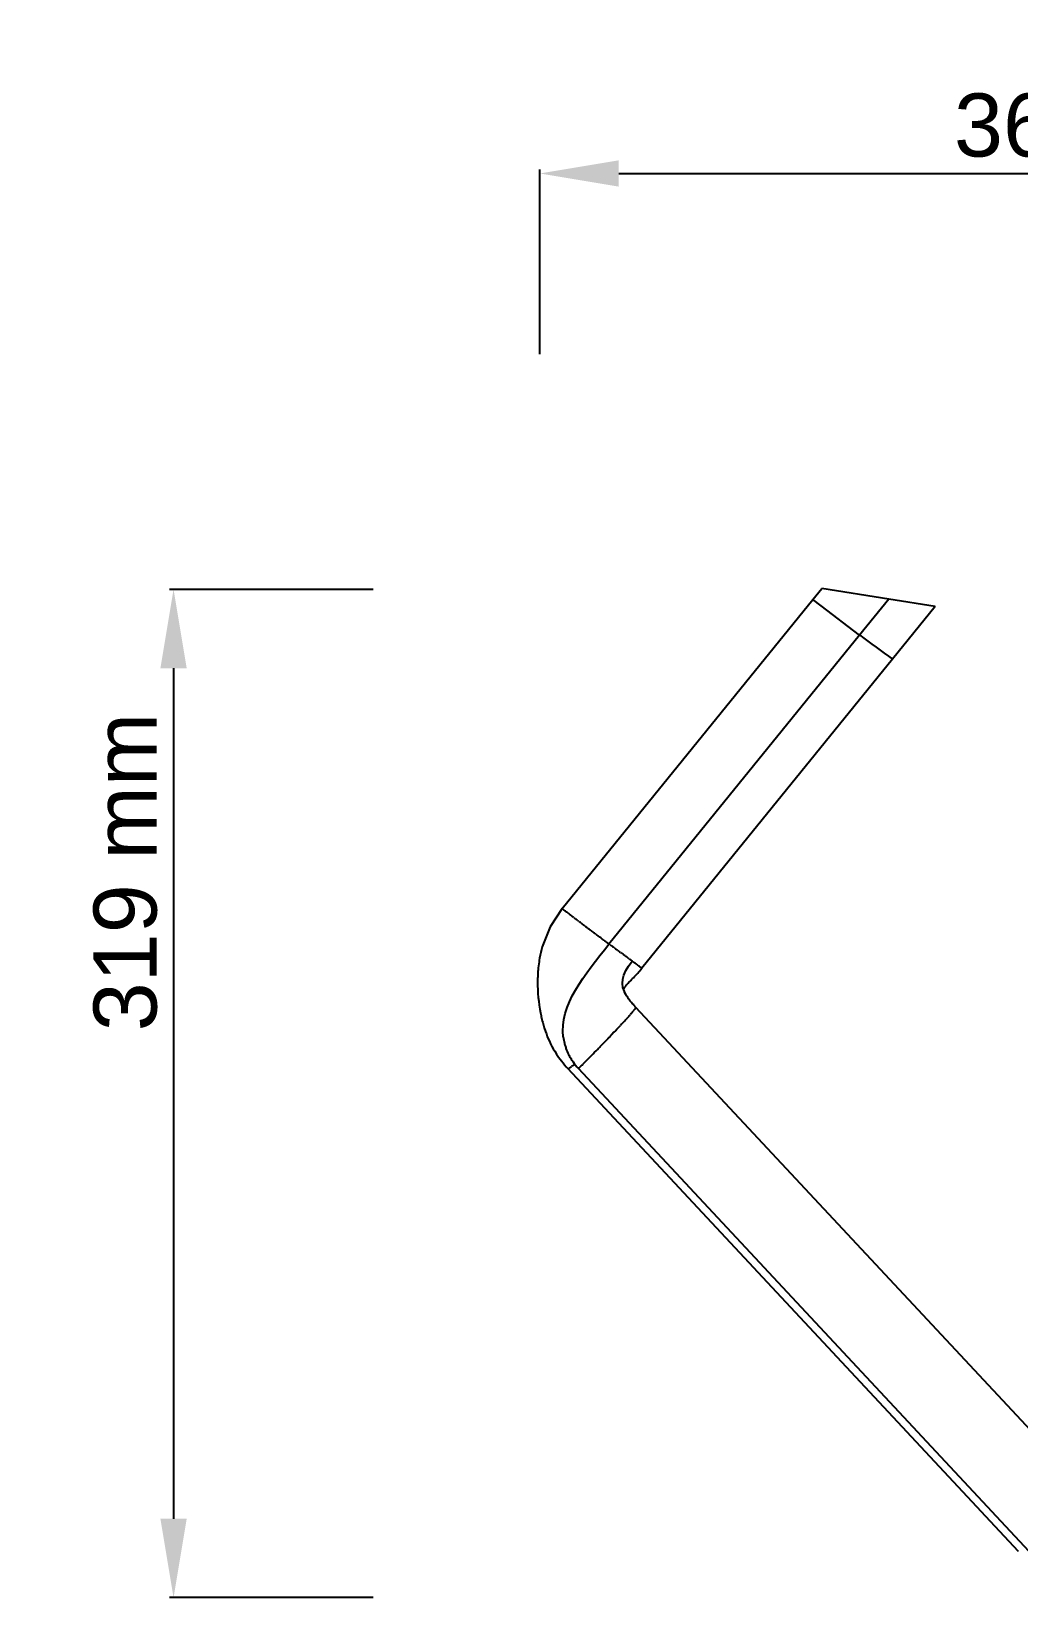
# Model space of a CAD drawing. Header units: millimetres. Extents: x 6152 to 28526, y 1087 to 12861.
# Drawn here: x 20192.9 to 20505.6, y 10625.3 to 11121.6 of the extents above; entities that cross this region are included whole.
import ezdxf

# ---------------------------------------------------------------- set-up
doc = ezdxf.new("R2010")
doc.units = ezdxf.units.MM
doc.header["$LTSCALE"] = 0.05
doc.layers.add('Cotation', color=8, linetype='Continuous', lineweight=9)
doc.styles.get("Standard").update_dxf_attribs({"font": 'arial.ttf'})
doc.dimstyles.new('ISO-25', dxfattribs={"dimtxt": 2.5, "dimasz": 2.5, "dimexe": 1.25, "dimexo": 0.625, "dimtad": 1, "dimtxsty": 'Standard', "dimcen": 2.5, "dimadec": 0, "dimazin": 0, "dimtfac": 1, "dimtmove": 0, "dimatfit": 3, "dimfxl": 1, "dimarcsym": 0})

# ---------------------------------------------------------------- blocks, each defined once
blk = doc.blocks.new('*D49')
at = {"layer": 'Cotation', "color": 0, "lineweight": -2, "transparency": 16777216}
for p, q in [((20353.92, 11019.25), (20353.92, 11077.77)), ((20717.19, 11019.25), (20717.19, 11077.77)), ((20378.92, 11076.52), (20692.19, 11076.52))]:
    blk.add_line(p, q, dxfattribs=at)
at = {"layer": 'Cotation', "color": 0, "transparency": 16777216}
for points in [[(20378.92, 11080.69), (20378.92, 11072.35), (20353.92, 11076.52)], [(20692.19, 11080.69), (20692.19, 11072.35), (20717.19, 11076.52)]]:
    blk.add_solid(points, dxfattribs=at)
at = {"layer": 'Defpoints', "color": 0, "transparency": 16777216}
for p in [(20717.19, 11076.52), (20353.92, 11018.63), (20717.19, 11018.63)]:
    blk.add_point(p, dxfattribs=at)
at = {"layer": 'Cotation', "color": 0, "transparency": 16777216, "insert": (20535.55, 11091.74), "char_height": 20, "attachment_point": 5}
blk.add_mtext('363 mm', dxfattribs=at)
blk = doc.blocks.new('*D50')
at = {"layer": 'Cotation', "color": 0, "lineweight": -2, "transparency": 16777216}
for p, q in [((20301.15, 10944.76), (20236.7, 10944.76)), ((20237.95, 10919.76), (20237.95, 10650.28)), ((20301.15, 10625.28), (20236.7, 10625.28))]:
    blk.add_line(p, q, dxfattribs=at)
at = {"layer": 'Cotation', "color": 0, "transparency": 16777216}
for points in [[(20233.78, 10919.76), (20242.11, 10919.76), (20237.95, 10944.76)], [(20233.78, 10650.28), (20242.11, 10650.28), (20237.95, 10625.28)]]:
    blk.add_solid(points, dxfattribs=at)
at = {"layer": 'Defpoints', "color": 0, "transparency": 16777216}
for p in [(20301.78, 10944.76), (20237.95, 10625.28), (20301.78, 10625.28)]:
    blk.add_point(p, dxfattribs=at)
at = {"layer": 'Cotation', "color": 0, "transparency": 16777216, "insert": (20222.73, 10855.18), "char_height": 20, "attachment_point": 5, "rotation": 90}
blk.add_mtext('319 mm', dxfattribs=at)

msp = doc.modelspace()

# ---------------------------------------------------------------- linework, layer by layer
for p, q in [((20440.35, 10941.53), (20443.22, 10945.06)), ((20464.43, 10941.66), (20443.22, 10945.06)), ((20361, 10843.63), (20440.35, 10941.53)), ((20464.43, 10941.66), (20455.19, 10930.26)), ((20479.16, 10939.29), (20464.43, 10941.66)), ((20479.17, 10939.29), (20465.63, 10922.59)), ((20479.17, 10939.29), (20479.17, 10939.29)), ((20455.19, 10930.26), (20375.84, 10832.37)), ((20465.63, 10922.59), (20386.27, 10824.69)), ((20361, 10843.63), (20361, 10843.63)), ((20361, 10843.62), (20361, 10843.63)), ((20361, 10843.62), (20361, 10843.62)), ((20361.01, 10843.62), (20361, 10843.62)), ((20361.01, 10843.62), (20361.01, 10843.62)), ((20361.02, 10843.61), (20361.01, 10843.62)), ((20361.02, 10843.61), (20361.02, 10843.61)), ((20361.03, 10843.6), (20361.02, 10843.61)), ((20361.03, 10843.6), (20361.03, 10843.6)), ((20361.04, 10843.59), (20361.03, 10843.6)), ((20361.04, 10843.59), (20361.04, 10843.59)), ((20361.07, 10843.57), (20361.04, 10843.59)), ((20361.08, 10843.56), (20361.07, 10843.57)), ((20361.08, 10843.56), (20361.09, 10843.55)), ((20361.1, 10843.54), (20361.09, 10843.55)), ((20361.12, 10843.53), (20361.11, 10843.54)), ((20361.12, 10843.53), (20361.13, 10843.52)), ((20361.14, 10843.51), (20361.13, 10843.52)), ((20361.17, 10843.49), (20361.15, 10843.5)), ((20361.19, 10843.47), (20361.18, 10843.48)), ((20361.19, 10843.47), (20361.2, 10843.46)), ((20361.21, 10843.45), (20361.2, 10843.46)), ((20361.21, 10843.45), (20361.23, 10843.44)), ((20361.26, 10843.42), (20361.23, 10843.44)), ((20361.26, 10843.42), (20361.27, 10843.41)), ((20361.28, 10843.4), (20361.27, 10843.41)), ((20361.28, 10843.4), (20361.3, 10843.38)), ((20361.33, 10843.36), (20361.3, 10843.38)), ((20361.33, 10843.36), (20361.34, 10843.35)), ((20361.36, 10843.34), (20361.34, 10843.35)), ((20361.42, 10843.29), (20361.4, 10843.31)), ((20361.45, 10843.27), (20361.44, 10843.28)), ((20361.45, 10843.27), (20361.47, 10843.25)), ((20361.48, 10843.24), (20361.47, 10843.25)), ((20361.48, 10843.24), (20361.5, 10843.23)), ((20361.52, 10843.22), (20361.5, 10843.23)), ((20361.52, 10843.22), (20361.55, 10843.19)), ((20361.56, 10843.19), (20361.64, 10843.12)), ((20361.64, 10843.12), (20361.67, 10843.1)), ((20361.69, 10843.08), (20361.67, 10843.1)), ((20361.69, 10843.08), (20361.74, 10843.05)), ((20361.74, 10843.05), (20361.77, 10843.02)), ((20361.74, 10843.05), (20361.74, 10843.05)), ((20361.79, 10843.01), (20361.77, 10843.02)), ((20361.79, 10843.01), (20361.88, 10842.94)), ((20361.9, 10842.93), (20361.88, 10842.94)), ((20361.9, 10842.93), (20361.92, 10842.91)), ((20361.95, 10842.88), (20361.92, 10842.91)), ((20361.95, 10842.88), (20361.99, 10842.85)), ((20362.01, 10842.84), (20362.03, 10842.82)), ((20362.07, 10842.79), (20362.03, 10842.82)), ((20362.13, 10842.75), (20362.08, 10842.79)), ((20362.13, 10842.75), (20362.16, 10842.72)), ((20362.19, 10842.7), (20362.16, 10842.72)), ((20362.19, 10842.7), (20362.25, 10842.66)), ((20362.32, 10842.6), (20362.25, 10842.66)), ((20362.39, 10842.55), (20362.34, 10842.59)), ((20362.39, 10842.55), (20362.43, 10842.52)), ((20362.46, 10842.5), (20362.43, 10842.52)), ((20362.46, 10842.5), (20362.53, 10842.44)), ((20362.6, 10842.39), (20362.53, 10842.44)), ((20362.6, 10842.39), (20362.63, 10842.37)), ((20362.68, 10842.33), (20362.63, 10842.37)), ((20362.68, 10842.33), (20362.73, 10842.29)), ((20362.83, 10842.22), (20362.73, 10842.29)), ((20362.83, 10842.22), (20362.83, 10842.21)), ((20362.9, 10842.16), (20362.83, 10842.21)), ((20362.9, 10842.16), (20362.94, 10842.13)), ((20362.98, 10842.1), (20362.94, 10842.13)), ((20362.98, 10842.1), (20363.05, 10842.05)), ((20363.14, 10841.98), (20363.05, 10842.05)), ((20363.22, 10841.92), (20363.16, 10841.97)), ((20363.22, 10841.92), (20363.27, 10841.88)), ((20363.3, 10841.86), (20363.27, 10841.88)), ((20363.3, 10841.86), (20363.38, 10841.79)), ((20363.47, 10841.73), (20363.38, 10841.79)), ((20363.47, 10841.73), (20363.61, 10841.62)), ((20363.64, 10841.6), (20363.73, 10841.53)), ((20363.8, 10841.48), (20363.97, 10841.35)), ((20363.97, 10841.35), (20364.09, 10841.26)), ((20363.97, 10841.35), (20363.97, 10841.35)), ((20364.32, 10841.09), (20364.21, 10841.17)), ((20364.32, 10841.09), (20364.46, 10840.98)), ((20364.49, 10840.95), (20364.59, 10840.88)), ((20364.67, 10840.82), (20364.59, 10840.88)), ((20364.67, 10840.82), (20364.84, 10840.69)), ((20364.85, 10840.68), (20364.84, 10840.69)), ((20364.85, 10840.68), (20364.97, 10840.59)), ((20365.23, 10840.39), (20365.11, 10840.49)), ((20365.23, 10840.39), (20365.38, 10840.28)), ((20365.42, 10840.25), (20365.51, 10840.18)), ((20365.61, 10840.1), (20365.51, 10840.18)), ((20365.71, 10840.03), (20365.79, 10839.97)), ((20365.91, 10839.88), (20365.79, 10839.97)), ((20366.21, 10839.65), (20366.08, 10839.75)), ((20366.21, 10839.65), (20366.22, 10839.64)), ((20366.32, 10839.57), (20366.22, 10839.64)), ((20366.42, 10839.49), (20366.51, 10839.42)), ((20366.63, 10839.33), (20366.51, 10839.42)), ((20366.77, 10839.22), (20366.66, 10839.3)), ((20366.91, 10839.12), (20366.82, 10839.19)), ((20367.34, 10838.79), (20367.44, 10838.72)), ((20367.49, 10838.68), (20367.6, 10838.59)), ((20367.64, 10838.57), (20367.76, 10838.47)), ((20368.24, 10838.11), (20367.76, 10838.47)), ((20368.26, 10838.09), (20368.37, 10838.01)), ((20368.4, 10837.99), (20368.49, 10837.92)), ((20368.56, 10837.87), (20368.71, 10837.75)), ((20368.72, 10837.75), (20368.71, 10837.75)), ((20368.72, 10837.75), (20368.82, 10837.67)), ((20369.04, 10837.5), (20368.94, 10837.58)), ((20369.04, 10837.5), (20369.17, 10837.41)), ((20369.26, 10837.34), (20369.41, 10837.23)), ((20369.47, 10837.18), (20369.65, 10837.05)), ((20369.91, 10836.84), (20370.01, 10836.77)), ((20370.03, 10836.76), (20370.01, 10836.77)), ((20370.03, 10836.76), (20370.14, 10836.67)), ((20370.25, 10836.59), (20370.14, 10836.67)), ((20370.25, 10836.59), (20370.26, 10836.58)), ((20370.37, 10836.5), (20370.26, 10836.58)), ((20371.32, 10835.78), (20371.3, 10835.8)), ((20371.32, 10835.78), (20371.43, 10835.7)), ((20371.56, 10835.6), (20371.43, 10835.7)), ((20371.56, 10835.6), (20371.57, 10835.59)), ((20371.69, 10835.5), (20371.57, 10835.59)), ((20371.69, 10835.5), (20371.7, 10835.49)), ((20372.84, 10834.63), (20372.83, 10834.64)), ((20372.84, 10834.63), (20373.27, 10834.31)), ((20373.44, 10834.18), (20373.27, 10834.31)), ((20373.44, 10834.18), (20373.56, 10834.09)), ((20373.58, 10834.07), (20373.7, 10833.98)), ((20373.73, 10833.96), (20373.84, 10833.87)), ((20373.87, 10833.85), (20373.98, 10833.77)), ((20374.02, 10833.74), (20373.98, 10833.77)), ((20374.02, 10833.74), (20374.12, 10833.67)), ((20374.13, 10833.66), (20374.12, 10833.67)), ((20374.13, 10833.66), (20374.25, 10833.57)), ((20374.32, 10833.52), (20374.25, 10833.57)), ((20374.32, 10833.52), (20374.38, 10833.47)), ((20374.46, 10833.41), (20374.38, 10833.47)), ((20374.46, 10833.41), (20374.52, 10833.36)), ((20374.81, 10833.15), (20374.52, 10833.36)), ((20374.81, 10833.15), (20374.84, 10833.12)), ((20374.86, 10833.11), (20374.9, 10833.08)), ((20374.91, 10833.06), (20374.94, 10833.04)), ((20374.95, 10833.04), (20374.94, 10833.04)), ((20374.95, 10833.04), (20374.96, 10833.03)), ((20374.98, 10833.02), (20374.96, 10833.03)), ((20374.98, 10833.02), (20375.03, 10832.97)), ((20375.1, 10832.92), (20375.06, 10832.96)), ((20375.12, 10832.91), (20375.14, 10832.89)), ((20375.17, 10832.87), (20375.14, 10832.89)), ((20375.19, 10832.86), (20375.17, 10832.87)), ((20375.19, 10832.86), (20375.2, 10832.85)), ((20375.24, 10832.82), (20375.2, 10832.85)), ((20375.24, 10832.82), (20375.25, 10832.81)), ((20375.27, 10832.8), (20375.25, 10832.81)), ((20375.27, 10832.8), (20375.29, 10832.78)), ((20375.35, 10832.74), (20375.32, 10832.76)), ((20375.35, 10832.74), (20375.51, 10832.61)), ((20375.63, 10832.53), (20375.51, 10832.61)), ((20375.63, 10832.53), (20375.67, 10832.5)), ((20375.67, 10832.5), (20375.71, 10832.47)), ((20375.67, 10832.5), (20375.67, 10832.5)), ((20375.71, 10832.47), (20375.8, 10832.4)), ((20375.71, 10832.47), (20375.71, 10832.47)), ((20375.8, 10832.4), (20375.81, 10832.39)), ((20375.81, 10832.39), (20375.8, 10832.4)), ((20375.81, 10832.39), (20375.82, 10832.39)), ((20375.82, 10832.38), (20375.82, 10832.39)), ((20375.82, 10832.38), (20375.82, 10832.38)), ((20375.84, 10832.37), (20375.82, 10832.38)), ((20376.25, 10832.12), (20375.87, 10832.4)), ((20376.25, 10832.12), (20376.33, 10832.06)), ((20376.34, 10832.06), (20376.38, 10832.03)), ((20376.42, 10831.99), (20376.38, 10832.03)), ((20376.42, 10831.99), (20376.48, 10831.95)), ((20376.51, 10831.93), (20376.48, 10831.95)), ((20376.51, 10831.93), (20376.59, 10831.87)), ((20376.61, 10831.86), (20376.7, 10831.79)), ((20376.7, 10831.79), (20376.76, 10831.75)), ((20376.7, 10831.79), (20376.7, 10831.79)), ((20376.8, 10831.72), (20376.76, 10831.75)), ((20376.8, 10831.72), (20376.87, 10831.66)), ((20376.9, 10831.64), (20376.87, 10831.66)), ((20376.9, 10831.64), (20376.93, 10831.62)), ((20377.01, 10831.56), (20376.93, 10831.62)), ((20377.01, 10831.56), (20377.11, 10831.49)), ((20377.11, 10831.48), (20377.19, 10831.43)), ((20377.22, 10831.4), (20377.19, 10831.43)), ((20377.22, 10831.4), (20377.28, 10831.36)), ((20377.34, 10831.32), (20377.28, 10831.36)), ((20377.34, 10831.32), (20377.38, 10831.29)), ((20377.45, 10831.23), (20377.38, 10831.29)), ((20377.45, 10831.23), (20377.57, 10831.15)), ((20377.57, 10831.14), (20377.57, 10831.15)), ((20377.57, 10831.14), (20377.66, 10831.08)), ((20377.69, 10831.05), (20377.76, 10831)), ((20377.82, 10830.96), (20377.76, 10831)), ((20377.82, 10830.96), (20377.86, 10830.93)), ((20377.95, 10830.87), (20377.86, 10830.93)), ((20377.95, 10830.87), (20378.07, 10830.77)), ((20378.08, 10830.77), (20378.07, 10830.77)), ((20378.08, 10830.77), (20378.18, 10830.69)), ((20378.21, 10830.67), (20378.29, 10830.61)), ((20378.35, 10830.57), (20378.29, 10830.61)), ((20378.35, 10830.57), (20378.4, 10830.53)), ((20378.49, 10830.47), (20378.4, 10830.53)), ((20378.49, 10830.47), (20378.62, 10830.37)), ((20378.63, 10830.36), (20378.72, 10830.29)), ((20378.78, 10830.25), (20378.72, 10830.29)), ((20378.78, 10830.25), (20378.83, 10830.21)), ((20378.92, 10830.14), (20378.83, 10830.21)), ((20378.92, 10830.14), (20379.05, 10830.05)), ((20379.07, 10830.03), (20379.15, 10829.97)), ((20379.22, 10829.92), (20379.15, 10829.97)), ((20379.22, 10829.92), (20379.38, 10829.81)), ((20379.53, 10829.69), (20379.38, 10829.81)), ((20379.53, 10829.69), (20379.6, 10829.64)), ((20379.69, 10829.57), (20379.6, 10829.64)), ((20379.69, 10829.57), (20380.28, 10829.13)), ((20380.31, 10829.11), (20380.77, 10828.77)), ((20380.93, 10828.65), (20380.77, 10828.77)), ((20380.93, 10828.65), (20381.21, 10828.44)), ((20381.39, 10828.31), (20381.21, 10828.44)), ((20381.39, 10828.31), (20381.4, 10828.3)), ((20381.55, 10828.19), (20381.4, 10828.3)), ((20381.71, 10828.07), (20381.59, 10828.16)), ((20381.71, 10828.07), (20381.78, 10828.02)), ((20381.87, 10827.95), (20381.78, 10828.02)), ((20381.87, 10827.95), (20381.96, 10827.89)), ((20382.03, 10827.83), (20381.96, 10827.89)), ((20382.03, 10827.83), (20382.13, 10827.76)), ((20382.2, 10827.71), (20382.13, 10827.76)), ((20382.2, 10827.71), (20382.31, 10827.62)), ((20382.36, 10827.58), (20382.31, 10827.62)), ((20382.36, 10827.58), (20382.49, 10827.49)), ((20382.7, 10827.34), (20382.49, 10827.49)), ((20382.7, 10827.34), (20383.2, 10826.96)), ((20383.2, 10826.96), (20383.2, 10826.96)), ((20383.45, 10826.78), (20383.2, 10826.96)), ((20383.45, 10826.78), (20383.56, 10826.7)), ((20383.58, 10826.68), (20383.73, 10826.57)), ((20383.82, 10826.5), (20383.73, 10826.57)), ((20383.82, 10826.5), (20383.9, 10826.44)), ((20383.95, 10826.41), (20383.9, 10826.44)), ((20383.95, 10826.41), (20384.07, 10826.31)), ((20384.19, 10826.23), (20384.07, 10826.31)), ((20384.19, 10826.23), (20384.24, 10826.19)), ((20384.31, 10826.14), (20384.24, 10826.19)), ((20384.42, 10826.05), (20384.32, 10826.13)), ((20384.42, 10826.05), (20384.48, 10826.01)), ((20384.54, 10825.97), (20384.48, 10826.01)), ((20384.65, 10825.89), (20384.56, 10825.95)), ((20384.65, 10825.89), (20384.65, 10825.88)), ((20384.76, 10825.8), (20384.65, 10825.88)), ((20384.76, 10825.8), (20384.84, 10825.75)), ((20384.87, 10825.72), (20384.84, 10825.75)), ((20384.87, 10825.72), (20384.92, 10825.68)), ((20384.97, 10825.65), (20384.92, 10825.68)), ((20384.97, 10825.65), (20385.01, 10825.62)), ((20385.07, 10825.57), (20385.01, 10825.62)), ((20385.07, 10825.57), (20385.09, 10825.56)), ((20385.12, 10825.53), (20385.09, 10825.56)), ((20385.12, 10825.53), (20385.17, 10825.5)), ((20385.22, 10825.46), (20385.17, 10825.5)), ((20385.22, 10825.46), (20385.25, 10825.44)), ((20385.26, 10825.43), (20385.33, 10825.38)), ((20385.36, 10825.36), (20385.33, 10825.38)), ((20385.36, 10825.36), (20385.4, 10825.33)), ((20385.44, 10825.3), (20385.4, 10825.33)), ((20385.44, 10825.3), (20385.47, 10825.27)), ((20385.49, 10825.26), (20385.54, 10825.22)), ((20385.57, 10825.21), (20385.54, 10825.22)), ((20385.6, 10825.18), (20385.57, 10825.2)), ((20385.6, 10825.18), (20385.61, 10825.18)), ((20385.64, 10825.15), (20385.61, 10825.18)), ((20385.64, 10825.15), (20385.67, 10825.13)), ((20385.68, 10825.12), (20385.67, 10825.13)), ((20385.68, 10825.12), (20385.7, 10825.11)), ((20385.71, 10825.1), (20385.7, 10825.11)), ((20385.71, 10825.1), (20385.73, 10825.09)), ((20385.75, 10825.07), (20385.73, 10825.09)), ((20385.81, 10825.02), (20385.75, 10825.07)), ((20385.81, 10825.02), (20385.82, 10825.02)), ((20385.84, 10825), (20385.82, 10825.02)), ((20385.84, 10825), (20385.86, 10824.99)), ((20385.87, 10824.98), (20385.9, 10824.96)), ((20385.92, 10824.94), (20385.9, 10824.96)), ((20385.92, 10824.94), (20385.94, 10824.93)), ((20385.95, 10824.92), (20385.94, 10824.93)), ((20385.95, 10824.92), (20385.97, 10824.91)), ((20385.97, 10824.91), (20386, 10824.89)), ((20386.02, 10824.87), (20386, 10824.89)), ((20386.02, 10824.87), (20386.03, 10824.87)), ((20386.04, 10824.86), (20386.03, 10824.87)), ((20386.04, 10824.86), (20386.08, 10824.83)), ((20386.09, 10824.82), (20386.08, 10824.83)), ((20386.09, 10824.82), (20386.1, 10824.81)), ((20386.11, 10824.81), (20386.1, 10824.81)), ((20386.11, 10824.81), (20386.13, 10824.8)), ((20386.14, 10824.79), (20386.13, 10824.8)), ((20386.14, 10824.79), (20386.15, 10824.78)), ((20386.15, 10824.78), (20386.16, 10824.77)), ((20386.15, 10824.78), (20386.15, 10824.78)), ((20386.18, 10824.76), (20386.16, 10824.77)), ((20386.18, 10824.76), (20386.18, 10824.76)), ((20386.2, 10824.74), (20386.18, 10824.76)), ((20386.2, 10824.74), (20386.21, 10824.74)), ((20386.22, 10824.73), (20386.21, 10824.74)), ((20386.22, 10824.73), (20386.22, 10824.73)), ((20386.24, 10824.72), (20386.22, 10824.73)), ((20386.24, 10824.72), (20386.24, 10824.71)), ((20386.25, 10824.71), (20386.24, 10824.71)), ((20386.25, 10824.71), (20386.26, 10824.7)), ((20386.26, 10824.7), (20386.27, 10824.7)), ((20386.26, 10824.7), (20386.26, 10824.7)), ((20386.26, 10824.7), (20386.26, 10824.7)), ((20386.26, 10824.7), (20386.26, 10824.7)), ((20386.27, 10824.69), (20386.27, 10824.7)), ((20386.27, 10824.7), (20386.27, 10824.69)), ((20386.27, 10824.7), (20386.27, 10824.7)), ((20353.23, 10820.91), (20353.23, 10820.42)), ((20381.82, 10809.13), (20381.79, 10809.09)), ((20381.9, 10809.21), (20381.82, 10809.13)), ((20381.98, 10809.3), (20381.9, 10809.22)), ((20382.06, 10809.39), (20381.98, 10809.31)), ((20382.21, 10809.56), (20382.06, 10809.39)), ((20382.28, 10809.64), (20382.21, 10809.56)), ((20382.35, 10809.72), (20382.28, 10809.65)), ((20382.9, 10810.37), (20382.62, 10810.03)), ((20382.95, 10810.43), (20382.9, 10810.37)), ((20383, 10810.49), (20382.96, 10810.43)), ((20383.05, 10810.55), (20383.01, 10810.5)), ((20383.1, 10810.61), (20383.05, 10810.55)), ((20383.2, 10810.74), (20383.1, 10810.61)), ((20383.5, 10811.11), (20383.47, 10811.07)), ((20383.54, 10811.16), (20383.51, 10811.12)), ((20384.25, 10812.41), (20384.25, 10812.41)), ((20384.26, 10812.4), (20527.01, 10659.32)), ((20384.28, 10812.36), (20384.28, 10812.34)), ((20384.28, 10812.36), (20384.28, 10812.36)), ((20384.28, 10812.34), (20384.28, 10812.34)), ((20377.4, 10804.4), (20376.74, 10803.7)), ((20377.86, 10804.88), (20377.4, 10804.4)), ((20377.94, 10804.96), (20377.86, 10804.88)), ((20377.97, 10805), (20377.94, 10804.96)), ((20379.8, 10806.94), (20379.44, 10806.55)), ((20379.84, 10806.98), (20379.8, 10806.94)), ((20380.21, 10807.38), (20379.85, 10807)), ((20380.4, 10807.58), (20380.21, 10807.38)), ((20381.64, 10808.93), (20381.3, 10808.55)), ((20381.68, 10808.97), (20381.66, 10808.95)), ((20381.74, 10809.04), (20381.68, 10808.97)), ((20381.79, 10809.09), (20381.74, 10809.04)), ((20372.79, 10799.61), (20372.68, 10799.5)), ((20372.94, 10799.76), (20372.79, 10799.61)), ((20373.4, 10800.23), (20372.98, 10799.8)), ((20374.19, 10801.05), (20373.4, 10800.23)), ((20374.6, 10801.48), (20374.22, 10801.08)), ((20374.81, 10801.69), (20374.64, 10801.52)), ((20375.57, 10802.48), (20374.85, 10801.73)), ((20375.75, 10802.67), (20375.6, 10802.51)), ((20376.17, 10803.11), (20375.79, 10802.71)), ((20376.51, 10803.46), (20376.19, 10803.12)), ((20376.73, 10803.69), (20376.55, 10803.5)), ((20365.03, 10794.28), (20364.6, 10793.99)), ((20368.1, 10794.85), (20367.55, 10794.28)), ((20368.54, 10795.29), (20368.1, 10794.85)), ((20368.8, 10795.55), (20368.54, 10795.29)), ((20368.86, 10795.61), (20368.8, 10795.55)), ((20369.06, 10795.81), (20368.86, 10795.61)), ((20369.57, 10796.33), (20369.06, 10795.81)), ((20369.85, 10796.62), (20369.57, 10796.33)), ((20370.04, 10796.81), (20369.85, 10796.62)), ((20370.08, 10796.85), (20370.04, 10796.81)), ((20370.57, 10797.35), (20370.08, 10796.85)), ((20370.81, 10797.59), (20370.59, 10797.36)), ((20362.83, 10792.94), (20362.83, 10792.95)), ((20362.84, 10792.94), (20362.83, 10792.94)), ((20505.58, 10639.86), (20362.83, 10792.94)), ((20362.84, 10792.94), (20362.84, 10792.94)), ((20362.96, 10792.95), (20362.87, 10792.93)), ((20364.01, 10793.59), (20363.98, 10793.57)), ((20364.09, 10793.64), (20364.01, 10793.59)), ((20364.1, 10793.65), (20364.09, 10793.64)), ((20364.29, 10793.78), (20364.1, 10793.65)), ((20364.6, 10793.99), (20364.29, 10793.78)), ((20366.17, 10792.95), (20366.17, 10792.95)), ((20508.93, 10639.86), (20366.17, 10792.95)), ((20366.24, 10793), (20366.23, 10793)), ((20366.25, 10793.01), (20366.24, 10793)), ((20366.26, 10793.02), (20366.25, 10793.01)), ((20366.25, 10793.01), (20366.25, 10793.01)), ((20366.27, 10793.03), (20366.26, 10793.02)), ((20366.26, 10793.02), (20366.26, 10793.02)), ((20366.28, 10793.04), (20366.27, 10793.03)), ((20366.29, 10793.05), (20366.28, 10793.04)), ((20366.31, 10793.06), (20366.29, 10793.05)), ((20366.33, 10793.08), (20366.31, 10793.07)), ((20366.36, 10793.11), (20366.33, 10793.08)), ((20366.38, 10793.13), (20366.36, 10793.11)), ((20366.64, 10793.38), (20366.38, 10793.13)), ((20366.69, 10793.42), (20366.64, 10793.38)), ((20366.71, 10793.44), (20366.69, 10793.42)), ((20366.87, 10793.6), (20366.71, 10793.44)), ((20366.71, 10793.44), (20366.71, 10793.44)), ((20367.04, 10793.78), (20366.87, 10793.6)), ((20505.58, 10639.87), (20505.58, 10639.87))]:
    msp.add_line(p, q)
msp.add_lwpolyline([(20455.19, 10930.26), (20442.99, 10939.5), (20440.38, 10941.5), (20440.35, 10941.53)])
for points in [[(20361, 10843.63), (20357.17, 10837.81), (20354.68, 10831.49, 0.025429), (20353.87, 10827.92, 0.028392), (20353.31, 10823.02, 0.010322), (20353.23, 10820.91)], [(20380.57, 10818.01), (20380.59, 10818.08), (20380.66, 10818.28, -0.017776), (20380.75, 10818.46, -0.015899), (20380.88, 10818.66, -0.013825), (20381.04, 10818.91, -0.01187), (20381.26, 10819.2, -0.009799), (20381.54, 10819.54, -0.00769), (20381.9, 10819.94, -0.005743), (20382.46, 10820.54, -0.001063), (20383.57, 10821.7, 0.021772), (20386.27, 10824.69)], [(20353.23, 10820.42, 0.049021), (20354.16, 10810.57, 0.008581), (20354.5, 10808.95, 0.011699), (20354.98, 10807.04), (20355.32, 10805.86), (20355.71, 10804.7), (20356, 10803.9), (20356.3, 10803.11), (20356.63, 10802.33), (20356.98, 10801.56), (20357.37, 10800.75), (20357.78, 10799.96), (20358.21, 10799.18), (20358.66, 10798.42), (20359.26, 10797.48), (20359.88, 10796.57), (20360.33, 10795.94), (20360.8, 10795.32), (20361.29, 10794.71), (20361.79, 10794.11), (20362.3, 10793.52), (20362.83, 10792.95)], [(20381.09, 10816.53, -0.016223), (20380.88, 10816.94, -0.023063), (20380.71, 10817.38, -0.023381), (20380.62, 10817.7, -0.021563), (20380.58, 10817.89, -0.019518), (20380.57, 10817.98), (20380.57, 10818.01)], [(20361.36, 10802.93, 0.025994), (20361.72, 10800.98, 0.005852), (20361.87, 10800.42), (20361.95, 10800.14), (20362.03, 10799.86), (20362.13, 10799.58), (20362.22, 10799.3), (20362.41, 10798.8), (20362.61, 10798.31), (20362.82, 10797.83), (20363.05, 10797.35), (20363.21, 10797.05), (20363.37, 10796.76), (20363.54, 10796.46), (20363.71, 10796.17), (20363.89, 10795.88), (20364.07, 10795.6), (20364.26, 10795.32), (20364.45, 10795.04), (20364.86, 10794.5), (20365.28, 10793.97), (20365.71, 10793.45), (20366.17, 10792.95)]]:
    msp.add_lwpolyline(points, format="xyb")
for centre, radius, start, end in [((39432.75, 36533.56), 31869.63, 233.453586, 233.476867), ((20366.41, 10850.16), 8.49, 231.3161, 231.3284), ((20390.09, 10880.38), 46.87, 232.2309, 232.2405), ((20413.6, 10910.86), 85.37, 232.4348, 232.4406), ((20435.28, 10939.09), 120.97, 232.4981, 232.5011), ((20551.8, 11091.38), 312.72, 232.6306, 232.634), ((20579.28, 11127.37), 358, 232.6468, 232.6483), ((20695.97, 11280.39), 550.44, 232.6885, 232.6906), ((21270.77, 12035.8), 1499.67, 232.755, 232.75583), ((21880.18, 12837.67), 2506.83, 232.77305, 232.77377), ((21926.05, 12898.05), 2582.65, 232.77636, 232.77843), ((21994.8, 12988.57), 2696.33, 232.7862, 232.78766), ((21998.16, 12992.99), 2701.88, 232.78762, 232.78943), ((22073.2, 13091.82), 2825.97, 232.79591, 232.79676), ((22201.1, 13260.35), 3037.54, 232.80859, 232.81014), ((22218.41, 13283.16), 3066.17, 232.81014, 232.81171), ((22304.13, 13396.15), 3207.99, 232.81787, 232.81884), ((22369.64, 13482.52), 3316.4, 232.82312, 232.82394), ((22383.56, 13500.88), 3339.44, 232.82394, 232.82524), ((22453.82, 13593.53), 3455.71, 232.82945, 232.82991), ((22468.67, 13613.13), 3480.31, 232.82991, 232.83153), ((22490.04, 13641.3), 3515.67, 232.83153, 232.83286), ((22581.68, 13762.19), 3667.37, 232.8377, 232.83867), ((22599.14, 13785.23), 3696.27, 232.83866, 232.83972), ((22680.56, 13892.65), 3831.06, 232.84374, 232.84437), ((22728.87, 13956.41), 3911.05, 232.84633, 232.84718), ((22778.61, 14022.05), 3993.41, 232.84889, 232.84996), ((22787, 14033.13), 4007.31, 232.84997, 232.85145), ((22812.63, 14066.95), 4049.75, 232.85143, 232.85272), ((22832.56, 14093.27), 4082.76, 232.85274, 232.85399), ((22844.41, 14108.9), 4102.38, 232.85397, 232.85548), ((22879.71, 14155.5), 4160.84, 232.85549, 232.85651), ((22928.47, 14219.87), 4241.59, 232.85822, 232.859), ((22978.86, 14286.4), 4325.04, 232.86092, 232.86148), ((23380.11, 14816.33), 4989.75, 232.87102, 232.87131), ((23245.36, 14638.37), 4766.53, 232.87318, 232.87357), ((23294.65, 14703.48), 4848.19, 232.87485, 232.87592), ((23418.72, 14867.39), 5053.76, 232.87979, 232.88056), ((23441.04, 14896.89), 5090.75, 232.88056, 232.88142), ((23561.62, 15056.22), 5290.57, 232.88464, 232.88577), ((23654.16, 15178.53), 5443.94, 232.88782, 232.88865), ((23749.44, 15304.47), 5601.86, 232.89094, 232.8915), ((23774.8, 15337.98), 5643.89, 232.8915, 232.89249), ((23798.15, 15368.86), 5682.6, 232.89249, 232.89291), ((23823.93, 15402.93), 5725.33, 232.89291, 232.89403), ((23847.61, 15434.24), 5764.59, 232.894026, 232.894304), ((24052.6, 15705.26), 6104.4, 232.899809, 232.900057), ((24077.83, 15738.61), 6146.21, 232.900058, 232.901163), ((24105.64, 15775.39), 6192.33, 232.901162, 232.901538), ((24131.3, 15809.31), 6234.85, 232.901539, 232.902507), ((24159.62, 15846.76), 6281.8, 232.902507, 232.903008), ((24185.55, 15881.05), 6324.79, 232.903008, 232.903843), ((24214.16, 15918.89), 6372.24, 232.903843, 232.904467), ((24240.55, 15953.79), 6416, 232.904467, 232.905169), ((24269.65, 15992.27), 6464.24, 232.905169, 232.905916), ((24296.35, 16027.58), 6508.51, 232.905915, 232.906487), ((24325.81, 16066.54), 6557.35, 232.906487, 232.907354), ((24352.92, 16102.4), 6602.31, 232.907353, 232.907796), ((24382.83, 16141.96), 6651.9, 232.907797, 232.908781), ((24410.38, 16178.4), 6697.58, 232.90878, 232.909096), ((24440.65, 16218.43), 6747.77, 232.909097, 232.910198), ((24677.32, 16531.5), 7140.23, 232.914387, 232.915469), ((24709.9, 16574.62), 7194.27, 232.915468, 232.915762), ((24739.25, 16613.44), 7242.94, 232.915763, 232.916718), ((24773.13, 16658.27), 7299.13, 232.916717, 232.917128), ((24802.03, 16696.51), 7347.06, 232.917129, 232.917958), ((24834.01, 16738.82), 7400.1, 232.917957, 232.918484), ((24865.66, 16780.7), 7452.59, 232.918485, 232.91919), ((24895.41, 16820.06), 7501.93, 232.91919, 232.919832), ((24930.22, 16866.11), 7559.66, 232.919831, 232.920413), ((24967.65, 16915.65), 7621.75, 232.920414, 232.921168), ((24995.64, 16952.69), 7668.17, 232.921167, 232.921628), ((25044.21, 17016.96), 7748.73, 232.921629, 232.922491), ((25061.95, 17040.43), 7778.15, 232.922494, 232.922835), ((25087.98, 17074.87), 7821.33, 232.922832, 232.923809), ((25129.21, 17129.44), 7889.71, 232.923811, 232.924034), ((25116.09, 17112.08), 7867.96, 232.924034, 232.925129), ((17025.64, 6403.48), 5553.28, 52.92371, 52.92406), ((17968.6, 7651.34), 3989.2, 52.92139, 52.92192), ((18540.93, 8408.66), 3039.94, 52.91832, 52.91907), ((21222.49, 11954.94), 1406.05, 232.92519, 232.9261), ((21172.03, 11888.16), 1322.35, 232.92848, 232.92927), ((20540.6, 11052.3), 274.8, 232.9513, 232.9545), ((20539.55, 11050.91), 273.06, 232.9545, 232.9579), ((20549.72, 11064.39), 289.95, 232.9692, 232.9716), ((20554.06, 11070.14), 297.14, 232.9716, 232.9742), ((20575.68, 11098.81), 333.05, 232.9841, 232.9851), ((20500.42, 10998.92), 207.99, 233.0168, 233.0208), ((20501.96, 11000.97), 210.55, 233.0208, 233.0242), ((20204.52, 10598.79), 289.72, 53.6255, 53.6272), ((20132.17, 10500.67), 411.63, 53.5706, 53.5734), ((19978.42, 10292.62), 670.33, 53.50295, 53.50384), ((19805.09, 10058.58), 961.56, 53.45177, 53.45411), ((19630.68, 9823.43), 1254.33, 53.41848, 53.4203), ((19394.96, 9505.98), 1649.73, 53.39717, 53.39779), ((18669.49, 8529.54), 2866.17, 53.38254, 53.38325), ((25463.91, 17667.76), 8521.16, 233.373965, 233.374203), ((18198.28, 7891.97), 3658.96, 53.36602, 53.36683), ((22984.93, 14324.01), 4358.71, 233.35737, 233.35771), ((21442.97, 12250.47), 1774.68, 233.37753, 233.37814), ((21190.78, 11911.11), 1351.87, 233.38799, 233.38936), ((20642.14, 11172.03), 431.42, 233.4553, 233.4572), ((20542.03, 11036.86), 263.2, 233.5014, 233.5045), ((20507.97, 10990.8), 205.93, 233.5292, 233.5322), ((20449.21, 10911.19), 106.97, 233.6147, 233.6191), ((20427.11, 10881.16), 69.69, 233.7092, 233.7156), ((20411.79, 10860.25), 43.77, 233.8437, 233.848), ((20325.82, 10859.67), 75.44, 318.0178, 318.0243), ((20330.19, 10855.74), 69.56, 318.1132, 318.118), ((20345.31, 10842.29), 49.32, 318.5591, 318.5638), ((20354.49, 10834.23), 37.1, 318.6775, 319.2906), ((20348.55, 10839.43), 45, 318.6889, 318.6969), ((20361.49, 10828.21), 27.88, 320.1981, 320.2051), ((20361.39, 10828.29), 28.01, 320.3625, 320.3757), ((20361.09, 10828.54), 28.39, 320.522, 320.5409), ((20364.96, 10825.43), 23.42, 321.1609, 322.177), ((20366.67, 10824.09), 21.26, 322.1933, 322.2077), ((20367.17, 10823.71), 20.63, 322.3742, 322.3872), ((20367.63, 10823.35), 20.04, 322.5569, 322.5686), ((20384.2, 10812.36), 0.0764, 1.5772, 40.1257), ((20071.51, 11095.34), 422.16, 316.5472, 316.837), ((20086.45, 11081.32), 401.67, 316.9219, 316.9253), ((20196.72, 10978.43), 250.86, 317.0737, 317.0789), ((20249.77, 10929.19), 178.47, 317.058, 317.4695), ((20286.3, 10895.6), 128.85, 317.4935, 317.5002), ((20311.03, 10873.04), 95.38, 317.7653, 317.7755), ((19904.07, 11256.9), 654.84, 315.46071, 315.69162), ((19933.42, 11228.21), 613.8, 315.6941, 315.69633), ((19942.23, 11219.62), 601.49, 315.73109, 315.73612), ((19977.96, 11184.9), 551.67, 315.9099, 315.9137), ((19988.66, 11174.55), 536.78, 315.9722, 315.9782), ((19993.64, 11169.73), 529.85, 316.0035, 316.0101), ((20010.79, 11153.21), 506.04, 316.1256, 316.1299), ((20014.66, 11149.49), 500.66, 316.1547, 316.1617), ((20022.55, 11141.92), 489.74, 316.2253, 316.2279), ((20030.77, 11134.05), 478.36, 316.283, 316.2893), ((20035.35, 11129.68), 472.03, 316.3215, 316.3232), ((20238.24, 10921.42), 181.34, 315.26, 315.4858), ((19869.48, 11290.9), 703.34, 315.43472, 315.43633), ((19874.59, 11285.86), 696.16, 315.46195, 315.46321), ((20362.87, 10792.99), 0.0586, 245.3994, 269.232), ((20361.52, 10796.17), 3.52, 294.1007, 303.9946), ((20355.21, 10806.33), 15.48, 302.3316, 303.1415), ((20349.05, 10815.75), 26.74, 303.1594, 303.9539), ((20366.17, 10792.96), 0.014, 283.1381, 314.7055), ((20365.63, 10793.65), 0.884, 308.0488, 312.6417), ((20357.81, 10802.36), 12.59, 312.3083, 312.3235), ((20356.21, 10804.12), 14.97, 312.4055, 312.4156), ((20354.73, 10805.74), 17.16, 312.4916, 312.4968), ((20352.05, 10808.66), 21.13, 312.712, 312.7216)]:
    msp.add_arc(centre, radius, start, end)
for points in [[(20361.36, 10802.93), (20360.03, 10812.84), (20368.21, 10822.8), (20375.84, 10832.37)], [(20381.4, 10815.98), (20379.23, 10819.57), (20379.72, 10822.67), (20383.2, 10826.96)]]:
    msp.add_open_spline(points, degree=3)
for points, knots in [([(20375.84, 10832.37), (20375.84, 10832.37), (20375.84, 10832.37), (20375.84, 10832.37), (20375.84, 10832.37)], [-0.9062985, -0.9062985, -0.9062985, -0.9062985, -0.8583087, -0.7970017, -0.7970017, -0.7970017, -0.7970017]), ([(20384.26, 10812.41), (20384.17, 10812.5), (20383.98, 10812.7), (20383.64, 10813.08), (20383.09, 10813.7), (20382.65, 10814.23), (20382.38, 10814.58), (20381.9, 10815.19), (20381.6, 10815.65), (20381.4, 10815.98)], [0, 0, 0, 0, 0.402737, 0.808555, 1.543816, 2.87053, 2.87053, 2.87053, 7.008783, 7.008783, 7.008783, 7.008783]), ([(20384.28, 10812.34), (20384.27, 10812.32), (20384.26, 10812.26), (20384.21, 10812.12), (20384.08, 10811.9), (20383.85, 10811.57), (20383.66, 10811.31), (20383.55, 10811.17)], [0, 0, 0, 0, 0.072964, 0.170524, 0.444258, 0.841243, 1.390902, 1.390902, 1.390902, 1.390902])]:
    msp.add_open_spline(points, degree=3, knots=knots)

# ---------------------------------------------------------------- dimensions: what is measured, and where the dimension line sits
at = {"layer": 'Cotation'}
dim = msp.add_aligned_dim(p1=(20353.92, 11018.63), p2=(20717.19, 11018.63), distance=57.89, dimstyle='ISO-25', override={"dimtxt": 20, "dimasz": 25, "dimgap": 5, "dimdec": 0, "dimpost": ' mm'}, dxfattribs=at)
dim.commit()
dim.dimension.update_dxf_attribs({"geometry": '*D49', "text_midpoint": (20535.55, 11091.74)})
dim = msp.add_linear_dim(base=(20237.95, 10625.28), p1=(20301.78, 10944.76), p2=(20301.78, 10625.28), angle=270, dimstyle='ISO-25', override={"dimtxt": 20, "dimasz": 25, "dimgap": 5, "dimdec": 0, "dimpost": ' mm'}, dxfattribs=at)
dim.commit()
dim.dimension.update_dxf_attribs({"geometry": '*D50', "text_midpoint": (20237.95, 10855.18), "dimtype": 161})

doc.saveas('drawing.dxf')
